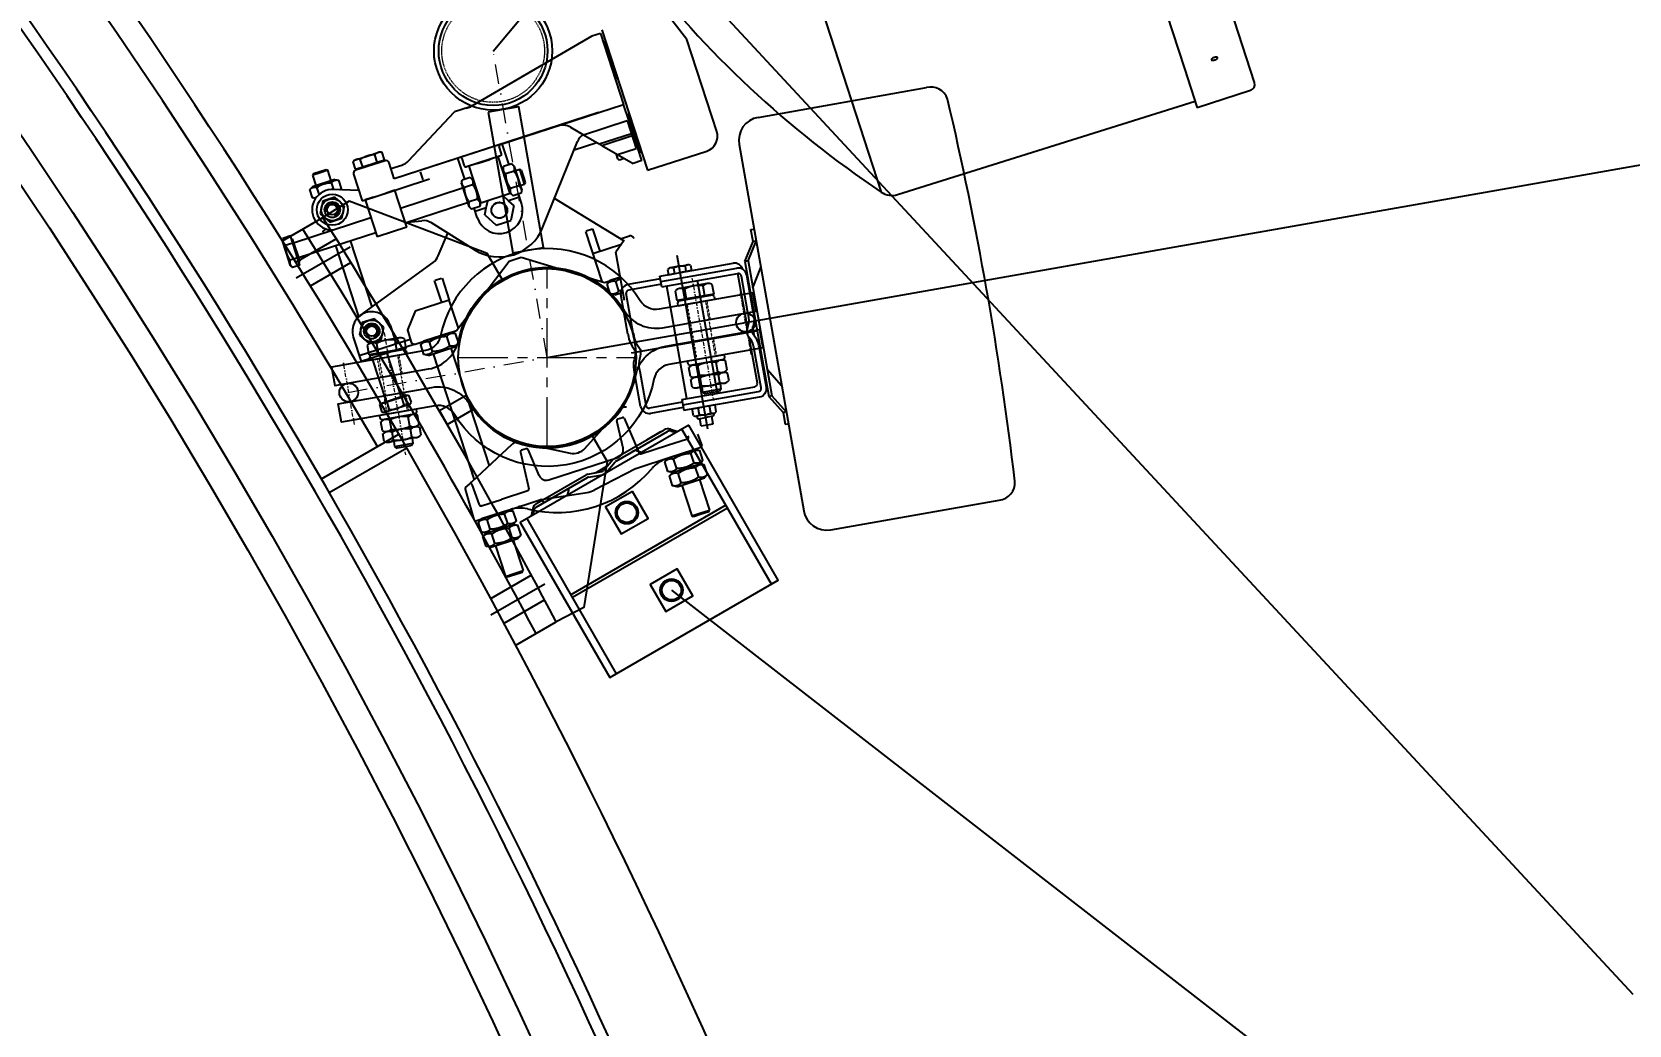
# Model space of a CAD drawing. Header units: millimetres. Extents: x -139278 to 641613, y -260926 to 217780.
# Drawn here: x 228105 to 229131, y 3445 to 4083 of the extents above; entities that cross this region are included whole.
import ezdxf

# ---------------------------------------------------------------- set-up
doc = ezdxf.new("R2010")
doc.units = ezdxf.units.MM
for name, pattern in [('MITTE', [50.8, 31.75, -6.35, 6.35, -6.35]), ('STRICHLINIE', [0.75, 0.5, -0.25]), ('STRICHPUNKT', [25.4, 12.7, -6.35, 0, -6.35])]:
    doc.linetypes.add(name, pattern=pattern)
for name, color, linetype, lineweight in [('10_30_AntennentraegerAchse', 61, 'MITTE', 18), ('10_30_Sektorantenne_MHA', 21, 'Continuous', 25), ('10_31_SystemGestell_Kabelbock', 6, 'Continuous', 25), ('10_yy_Stahl', 6, 'Continuous', 25), ('10_yy_Stahl_Achse', 8, 'STRICHPUNKT', 9), ('10_yy_Stahl_VDK', 8, 'STRICHLINIE', 9), ('20_30_Sektorantenne_MHA', 7, 'Continuous', 25), ('99_Gebaeude_VDK', 53, 'STRICHLINIE', 18)]:
    doc.layers.add(name, color=color, linetype=linetype, lineweight=lineweight)
doc.styles.add('ISOCP', font='ISOCP', dxfattribs={"width": 0.9})
doc.dimstyles.new('M_050', dxfattribs={"dimscale": 50, "dimtxt": 2.5, "dimasz": 2, "dimexe": 2, "dimexo": 2, "dimgap": 1, "dimtad": 1, "dimlfac": 0.001, "dimzin": 1, "dimdsep": 46, "dimtxsty": 'ISOCP', "dimblk": 'OBLIQUE', "dimcen": 2.5, "dimclrd": 256, "dimclre": 256, "dimclrt": 256, "dimadec": 0, "dimazin": 0, "dimtfac": 1, "dimtmove": 2, "dimatfit": 3, "dimfxl": 0, "dimtolj": 1, "dimtzin": 0, "dimarcsym": 0})

# ---------------------------------------------------------------- blocks, each defined once
blk = doc.blocks.new('_OBLIQUE')
at = {"color": 0, "linetype": 'ByBlock'}
blk.add_line((-0.5, -0.5), (0.5, 0.5), dxfattribs=at)
blk = doc.blocks.new('*D37')
at = {"lineweight": -2}
blk.add_arc((224746.8, 1744.4), 2209.6, 19.9996, 39.9996, dxfattribs=at)
at = {"layer": 'Defpoints', "color": 0}
for p in [(227915.6, 4403.3), (228599.6, 3146.7), (226721.4, 2736.1), (224746.8, 1744.4), (224746.8, 1744.4)]:
    blk.add_point(p, dxfattribs=at)
at = {"lineweight": -2, "xscale": 100, "yscale": 100, "zscale": 100}
for p, rotation in [((226439.5, 3164.7), 129.9996238734526), ((226823.2, 2500.1), 289.9996238734422)]:
    blk.add_blockref('_OBLIQUE', p, dxfattribs=dict(at, rotation=rotation))
at = {"insert": (226757.8, 2905.5), "char_height": 125, "attachment_point": 5, "rotation": 299.9996, "style": 'ISOCP'}
blk.add_mtext('\\A1;20°', dxfattribs=at)
blk = doc.blocks.new('M12 HV Seite Kopf')
at = {"color": 0, "linetype": 'ByBlock', "lineweight": -2}
for p, q in [((9, 11), (-9, 11)), ((-12, 10), (-12, 3.6)), ((12, 3.6), (-12, 3.6)), ((-11, 3), (-12, 2)), ((-12, 2), (-12, 0)), ((12, 0), (-12, 0)), ((11, 3), (-11, 3)), ((-10, 3.6), (-10, 3)), ((-6, 10), (-6, 3.6)), ((6, 10), (6, 3.6)), ((10, 3.6), (10, 3)), ((11, 3), (12, 2)), ((12, 10), (12, 3.6)), ((12, 2), (12, 0))]:
    blk.add_line(p, q, dxfattribs=at)
for centre, radius, start, end in [((-9, 6), 4.97, 53.0008, 126.9992), ((0, -7.4), 18.4, 71.0054, 108.9946), ((9, 6), 4.97, 53.0008, 126.9992)]:
    blk.add_arc(centre, radius, start, end, dxfattribs=at)
blk = doc.blocks.new('M 12 HV Seite Mutter gekontert')
at = {"color": 0, "linetype": 'ByBlock', "lineweight": -2}
for p, q in [((0, 12), (0, -12)), ((2, 12), (0, 12)), ((3, 11), (2, 12)), ((3, 11), (3, -11)), ((10, 12), (4, 12)), ((17, 12), (12, 12)), ((10, 6), (4, 6)), ((11, 9), (11, -9)), ((11, 9), (11, -9)), ((17, 6), (12, 6)), ((18, 9), (18, -9)), ((18, 6), (21.2, 6)), ((21.2, -6), (21.2, 6)), ((21.2, 6), (22.7, 4.5)), ((22.7, 4.5), (22.7, -4.5)), ((10, -6), (4, -6)), ((17, -6), (12, -6)), ((18, -6), (21.2, -6)), ((21.2, -6), (22.7, -4.5)), ((2, -12), (0, -12)), ((3, -11), (2, -12)), ((10, -12), (4, -12)), ((17, -12), (12, -12))]:
    blk.add_line(p, q, dxfattribs=at)
for centre, radius, start, end in [((8, 9), 4.97, 143.0008, 216.9992), ((6, 9), 4.97, 323.0008, 36.9992), ((16, 9), 4.97, 143.0008, 216.9992), ((13, 9), 4.97, 323.0008, 36.9992), ((21.4, 0), 18.4, 161.0054, 198.9946), ((-7.4, 0), 18.4, 341.0054, 18.9946), ((29.4, 0), 18.4, 161.0054, 198.9946), ((-0.4, 0), 18.4, 341.0054, 18.9946), ((8, -9), 4.97, 143.0008, 216.9992), ((6, -9), 4.97, 323.0008, 36.9992), ((16, -9), 4.97, 143.0008, 216.9992), ((13, -9), 4.97, 323.0008, 36.9992)]:
    blk.add_arc(centre, radius, start, end, dxfattribs=at)
blk = doc.blocks.new('M12 HV Schelle seite')
at = {"color": 8, "linetype": 'STRICHPUNKT', "lineweight": 5, "ltscale": 0.2}
blk.add_line((0, 16), (0, -63.7), dxfattribs=at)
at = {"layer": '10_yy_Stahl_VDK', "ltscale": 0.2}
for p, q in [((-7, -12), (-7, 0)), ((6, 0), (6, -36)), ((7, -12), (7, 0)), ((-6, 0), (-6, -36)), ((-7, -36), (-7, -24)), ((7, -36), (7, -24))]:
    blk.add_line(p, q, dxfattribs=at)
blk.add_blockref('M12 HV Seite Kopf', (0, 0))
at = {"rotation": 270}
blk.add_blockref('M 12 HV Seite Mutter gekontert', (0, -36), dxfattribs=at)
blk = doc.blocks.new('Sektor-AL 114.3 oben_08')
for points in [[(22163.3, 10928, -0.308308), (22155.7, 10916.9, 0.681385), (22155.7, 10786.6, -0.308308), (22163.3, 10775.4), (22163.3, 10714.2), (22175.3, 10714.2), (22175.3, 10775.4, 0.308308), (22160.1, 10797.7, -0.681385), (22160.1, 10905.7, 0.308308), (22175.3, 10928), (22175.3, 10989.2), (22163.3, 10989.2)], [(22199.3, 10928, 0.308308), (22206.9, 10916.9, -0.681385), (22206.9, 10786.6, 0.308308), (22199.3, 10775.4), (22199.3, 10714.2), (22187.3, 10714.2), (22187.3, 10775.4, -0.308308), (22202.6, 10797.7, 0.681385), (22202.6, 10905.7, -0.308308), (22187.3, 10928), (22187.3, 10989.2), (22199.3, 10989.2)]]:
    blk.add_lwpolyline(points, format="xyb", close=True)
blk.add_lwpolyline([(22019.4, 10841.7), (22111.3, 10841.7), (22111.3, 10861.7), (22019.4, 10861.7)], close=True)
for centre, radius in [((22181.3, 10981.2), 6), ((21981.3, 10851.7), 38), ((21981.3, 10851.7), 35), ((22181.3, 10722.2), 6)]:
    blk.add_circle(centre, radius)
at = {"layer": '10_yy_Stahl_Achse'}
for p, q in [((22181.3, 10989.2), (22181.3, 10714.2)), ((22181.3, 10851.7), (21981.3, 10851.7))]:
    blk.add_line(p, q, dxfattribs=at)
at = {"layer": '10_yy_Stahl_Achse', "ltscale": 0.2}
for p, q in [((22202.1, 10981.2), (22160.6, 10981.2)), ((22202.1, 10722.2), (22160.6, 10722.2))]:
    blk.add_line(p, q, dxfattribs=at)
at = {"layer": '10_yy_Stahl_VDK'}
blk.add_circle((21981.3, 10851.7), 33, dxfattribs=at)
at = {"layer": '99_Gebaeude_VDK'}
blk.add_circle((22181.3, 10851.7), 57.1, dxfattribs=at)
at = {"rotation": 90}
for p in [(22163.3, 10952.2), (22163.3, 10751.2)]:
    blk.add_blockref('M12 HV Schelle seite', p, dxfattribs=at)

msp = doc.modelspace()

# ---------------------------------------------------------------- linework, layer by layer
at = {"ltscale": 4}
for p, q in [((228890.348, 4050.928), (228677.16, 4707.053)), ((228637.867, 4698.55), (228845.352, 4059.978)), ((228845.352, 4059.978), (228853.561, 4034.712)), ((228887.745, 4045.819), (228853.561, 4034.712)), ((228660.945, 3978.961), (228852.144, 4039.072))]:
    msp.add_line(p, q, dxfattribs=at)
for p, q in [((228546.092, 4301.77), (228650.45, 3980.588)), ((228525.538, 4078.49), (228494.448, 4119.162)), ((228464.363, 4080.694), (228387.464, 4035.967)), ((228470.069, 4082.548), (228464.363, 4080.694)), ((228470.069, 4082.548), (228484.902, 4036.897)), ((228470.892, 4084.87), (228500.235, 3994.563)), ((228472.154, 4077.75), (228471.678, 4077.596)), ((228476.171, 4065.386), (228472.154, 4077.75)), ((228472.929, 4075.364), (228473.88, 4075.673)), ((228472.929, 4075.364), (228473.297, 4074.233)), ((228544.697, 4019.525), (228525.538, 4078.49)), ((228473.297, 4074.233), (228474.248, 4074.542)), ((228473.297, 4074.233), (228473.662, 4073.108)), ((228473.662, 4073.108), (228474.613, 4073.417)), ((228473.821, 4072.621), (228474.772, 4072.93)), ((228473.821, 4072.621), (228474.36, 4070.962)), ((228474.36, 4070.962), (228475.311, 4071.271)), ((228474.36, 4070.962), (228474.831, 4069.511)), ((228474.831, 4069.511), (228475.782, 4069.82)), ((228474.97, 4069.085), (228475.921, 4069.394)), ((228474.97, 4069.085), (228475.564, 4067.256)), ((228475.564, 4067.256), (228476.515, 4067.565)), ((228480.188, 4053.023), (228476.171, 4065.386)), ((228476.871, 4063.232), (228477.822, 4063.541)), ((228476.871, 4063.232), (228477.239, 4062.101)), ((228477.239, 4062.101), (228478.19, 4062.41)), ((228477.239, 4062.101), (228477.604, 4060.976)), ((228477.604, 4060.976), (228478.555, 4061.285)), ((228477.763, 4060.489), (228478.714, 4060.798)), ((228477.763, 4060.489), (228478.301, 4058.83)), ((228478.301, 4058.83), (228479.253, 4059.139)), ((228478.301, 4058.83), (228478.773, 4057.379)), ((228478.773, 4057.379), (228479.724, 4057.688)), ((228478.971, 4056.77), (228479.922, 4057.079)), ((228478.971, 4056.77), (228479.427, 4055.367)), ((228479.427, 4055.367), (228480.378, 4055.676)), ((228479.427, 4055.367), (228479.565, 4054.941)), ((228479.565, 4054.941), (228480.516, 4055.25)), ((228479.565, 4054.941), (228480.021, 4053.538)), ((228435.767, 3874.223), (229430.809, 4049.676)), ((228480.188, 4053.023), (228479.713, 4052.868)), ((228480.021, 4053.538), (228480.972, 4053.847)), ((228385.526, 4035.1), (228376.08, 4032.031)), ((228383.688, 4034.503), (228386.541, 4035.43)), ((228405.489, 4011.094), (228484.902, 4036.897)), ((228488.16, 4026.872), (228484.902, 4036.897)), ((228468.734, 4031.644), (228337.488, 3989)), ((228346.594, 4000.62), (228376.08, 4032.031)), ((228459.087, 4017.426), (228487.209, 4026.563)), ((228487.541, 4030.394), (228487.065, 4030.24)), ((228487.209, 4026.563), (228493.054, 4008.571)), ((228491.558, 4018.031), (228487.541, 4030.394)), ((228487.554, 4030.354), (228488.505, 4030.663)), ((228487.554, 4030.354), (228488.01, 4028.951)), ((228488.01, 4028.951), (228488.961, 4029.26)), ((228488.01, 4028.951), (228488.148, 4028.525)), ((228488.148, 4028.525), (228489.099, 4028.834)), ((228488.148, 4028.525), (228488.604, 4027.122)), ((228490.868, 4018.535), (228488.16, 4026.872)), ((228488.604, 4027.122), (228489.555, 4027.431)), ((228488.822, 4026.452), (228489.773, 4026.761)), ((228488.822, 4026.452), (228488.96, 4026.025)), ((228488.96, 4026.025), (228489.912, 4026.334)), ((228488.96, 4026.025), (228488.98, 4025.964)), ((228488.98, 4025.964), (228489.931, 4026.273)), ((228488.98, 4025.964), (228489.139, 4025.476)), ((228489.139, 4025.476), (228490.09, 4025.785)), ((228489.139, 4025.476), (228489.773, 4023.525)), ((228450.725, 4022.289), (228459.087, 4017.426)), ((228459.087, 4017.426), (228469.256, 4011.512)), ((228469.256, 4011.512), (228489.917, 4018.226)), ((228470.863, 4010.578), (228490.346, 4016.908)), ((228489.773, 4023.525), (228490.724, 4023.834)), ((228489.773, 4023.525), (228489.832, 4023.343)), ((228489.832, 4023.343), (228490.783, 4023.652)), ((228489.991, 4022.855), (228490.942, 4023.164)), ((228489.991, 4022.855), (228490.359, 4021.72)), ((228490.359, 4021.72), (228491.31, 4022.029)), ((228490.359, 4021.72), (228490.723, 4020.599)), ((228490.723, 4020.599), (228491.675, 4020.908)), ((228490.868, 4018.535), (228491.029, 4018.041)), ((228491.136, 4017.711), (228491.029, 4018.041)), ((228491.136, 4017.711), (228491.297, 4017.217)), ((228494.005, 4008.88), (228491.297, 4017.217)), ((228495.575, 4005.667), (228491.558, 4018.031)), ((228492.625, 4014.746), (228493.576, 4015.056)), ((228492.625, 4014.746), (228493.219, 4012.918)), ((228311.997, 4001.115), (228320.081, 4003.742)), ((228320.081, 4003.742), (228328.165, 4006.368)), ((228326.545, 3999.744), (228324.988, 4004.536)), ((228328.165, 4006.368), (228329.653, 4006.052)), ((228331.21, 4001.259), (228329.653, 4006.052)), ((228405.489, 4011.094), (228337.488, 3989)), ((228405.75, 4003.819), (228383.876, 3996.711)), ((228406.392, 4005.079), (228404.847, 4009.834)), ((228411.298, 3998.069), (228406.916, 4011.558)), ((228432.826, 3957.642), (228455.179, 4012.969)), ((228453.014, 4007.61), (228467.739, 4012.394)), ((228469.256, 4011.512), (228469.858, 4011.162)), ((228469.858, 4011.162), (228470.26, 4010.928)), ((228470.26, 4010.928), (228470.863, 4010.578)), ((228470.863, 4010.578), (228481.031, 4004.665)), ((228479.919, 4005.311), (228481, 4001.983)), ((228481.031, 4004.665), (228493.054, 4008.571)), ((228481.031, 4004.665), (228490.938, 3998.903)), ((228493.219, 4012.918), (228494.17, 4013.227)), ((228493.358, 4012.491), (228494.309, 4012.8)), ((228493.358, 4012.491), (228493.497, 4012.064)), ((228493.497, 4012.064), (228494.448, 4012.373)), ((228493.517, 4012.003), (228494.468, 4012.312)), ((228493.517, 4012.003), (228493.675, 4011.515)), ((228493.675, 4011.515), (228494.626, 4011.824)), ((228493.675, 4011.515), (228494.309, 4009.564)), ((228496.645, 4000.757), (228494.005, 4008.88)), ((228494.309, 4009.564), (228495.26, 4009.873)), ((228494.309, 4009.564), (228494.368, 4009.382)), ((228494.368, 4009.382), (228495.319, 4009.691)), ((228494.527, 4008.894), (228495.478, 4009.203)), ((228494.527, 4008.894), (228494.895, 4007.759)), ((228494.895, 4007.759), (228495.846, 4008.068)), ((228494.895, 4007.759), (228495.26, 4006.638)), ((228495.575, 4005.667), (228495.1, 4005.512)), ((228495.26, 4006.638), (228496.211, 4006.947)), ((228500.235, 3994.563), (228538.277, 4006.924)), ((228285.651, 3992.397), (228289.693, 3993.711)), ((228289.693, 3993.711), (228293.735, 3995.024)), ((228294.68, 3994.542), (228289.925, 3992.997)), ((228293.735, 3995.024), (228294.68, 3994.542)), ((228296.844, 3987.885), (228294.68, 3994.542)), ((228311.997, 4001.115), (228310.979, 3999.985)), ((228312.536, 3995.192), (228310.979, 3999.985)), ((228312.536, 3995.192), (228317.201, 3996.708)), ((228331.569, 4000.745), (228312.548, 3994.565)), ((228314.55, 3995.846), (228314.735, 3995.276)), ((228329.382, 4000.034), (228314.735, 3995.276)), ((228317.201, 3996.708), (228315.644, 4001.5)), ((228317.201, 3996.708), (228326.545, 3999.744)), ((228326.545, 3999.744), (228331.21, 4001.259)), ((228329.196, 4000.605), (228329.382, 4000.034)), ((228337.488, 3989), (228334.089, 3999.461)), ((228335.325, 3995.657), (228342.393, 3997.953)), ((228354.124, 3993.504), (228355.786, 3988.389)), ((228382.766, 3988.799), (228378.384, 4002.287)), ((228382.616, 3997.353), (228381.071, 4002.109)), ((228390.771, 3998.952), (228385.302, 3997.175)), ((228385.302, 3997.175), (228393.028, 3973.399)), ((228390.771, 3998.952), (228398.855, 4001.578)), ((228404.323, 4003.355), (228398.855, 4001.578)), ((228412.049, 3979.579), (228404.323, 4003.355)), ((228407.213, 3994.463), (228407.733, 3996.911)), ((228407.213, 3994.463), (228411.941, 3979.912)), ((228412.961, 3998.61), (228407.733, 3996.911)), ((228414.478, 3993.941), (228409.25, 3992.243)), ((228414.821, 3996.935), (228412.961, 3998.61)), ((228419.549, 3982.384), (228414.821, 3996.935)), ((228419.549, 3982.384), (228414.821, 3996.935)), ((228415.64, 3994.415), (228418.137, 3995.226)), ((228419.682, 3990.471), (228418.137, 3995.226)), ((228419.082, 3994.744), (228418.137, 3995.226)), ((228419.082, 3994.744), (228420.395, 3990.702)), ((228482.26, 4001.341), (228485.139, 4002.276)), ((228496.645, 4000.757), (228490.938, 3998.903)), ((228284.813, 3983.976), (228283.138, 3982.116)), ((228299.364, 3988.704), (228284.813, 3983.976)), ((228289.925, 3992.997), (228285.17, 3991.452)), ((228285.651, 3992.397), (228285.17, 3991.452)), ((228287.333, 3984.795), (228285.17, 3991.452)), ((228289.262, 3979.152), (228287.806, 3983.633)), ((228298.599, 3982.186), (228297.143, 3986.667)), ((228299.364, 3988.704), (228301.812, 3988.184)), ((228303.511, 3982.955), (228301.812, 3988.184)), ((228302.685, 3982.039), (228303.511, 3982.955)), ((228311.264, 3992.045), (228316.826, 3974.926)), ((228324.435, 3977.398), (228360.086, 3988.982)), ((228341.458, 3970.311), (228381.402, 3983.29)), ((228380.583, 3985.81), (228381.103, 3988.259)), ((228380.583, 3985.81), (228385.311, 3971.259)), ((228386.332, 3989.957), (228381.103, 3988.259)), ((228387.849, 3985.289), (228382.62, 3983.59)), ((228388.192, 3988.283), (228386.332, 3989.957)), ((228392.92, 3973.731), (228388.192, 3988.283)), ((228392.92, 3973.731), (228388.192, 3988.283)), ((228417.512, 3984.604), (228412.284, 3982.906)), ((228418.73, 3984.904), (228421.227, 3985.715)), ((228421.227, 3985.715), (228419.682, 3990.471)), ((228420.395, 3990.702), (228421.708, 3986.66)), ((228421.708, 3986.66), (228421.227, 3985.715)), ((228284.837, 3976.888), (228283.138, 3982.116)), ((228286.852, 3976.459), (228284.837, 3976.888)), ((228291.573, 3974.694), (228289.872, 3966.694)), ((228299.351, 3977.221), (228291.573, 3974.694)), ((228314.663, 3981.583), (228298.145, 3982.212)), ((228305.429, 3971.748), (228299.351, 3977.221)), ((228316.826, 3974.926), (228324.435, 3977.398)), ((228324.197, 3977.321), (228318.728, 3975.544)), ((228318.728, 3975.544), (228326.454, 3951.767)), ((228324.197, 3977.321), (228332.281, 3979.947)), ((228337.749, 3981.724), (228332.281, 3979.947)), ((228345.475, 3957.948), (228337.749, 3981.724)), ((228344.548, 3960.801), (228384.492, 3973.78)), ((228390.882, 3975.952), (228385.654, 3974.253)), ((228392.92, 3973.731), (228392.399, 3971.283)), ((228412.049, 3979.579), (228393.028, 3973.399)), ((228396.636, 3970.365), (228397.596, 3974.883)), ((228410.913, 3975.004), (228407.48, 3978.094)), ((228418.04, 3977.32), (228410.913, 3975.004)), ((228414.345, 3971.913), (228410.913, 3975.004)), ((228411.941, 3979.912), (228413.801, 3978.237)), ((228419.029, 3979.936), (228413.801, 3978.237)), ((228419.276, 3973.516), (228417.366, 3979.395)), ((228419.549, 3982.384), (228419.029, 3979.936)), ((228485.001, 3949.293), (228440.453, 3976.519)), ((228265.625, 3949.196), (228291.622, 3964.206)), ((228272.768, 3947.993), (228322.437, 3964.131)), ((228289.872, 3966.694), (228295.95, 3961.221)), ((228295.95, 3961.221), (228303.729, 3963.748)), ((228303.729, 3963.748), (228305.429, 3971.748)), ((228385.311, 3971.259), (228387.171, 3969.585)), ((228392.399, 3971.283), (228387.171, 3969.585)), ((228390.745, 3964.245), (228388.834, 3970.125)), ((228396.636, 3970.365), (228389.508, 3968.049)), ((228395.676, 3965.847), (228396.636, 3970.365)), ((228395.676, 3965.847), (228402.97, 3959.28)), ((228414.345, 3971.913), (228412.304, 3962.313)), ((228270.708, 3952.389), (228265.916, 3950.832)), ((228272.224, 3947.724), (228270.708, 3952.389)), ((228275.858, 3938.482), (228325.527, 3954.621)), ((228293.169, 3957.018), (228291.79, 3955.486)), ((228292.176, 3954.299), (228291.79, 3955.486)), ((228296.845, 3955.816), (228296.702, 3956.256)), ((228345.475, 3957.948), (228326.454, 3951.767)), ((228345.81, 3961.211), (228355.107, 3962.188)), ((228389.113, 3943.439), (228361.452, 3960.723)), ((228365.755, 3939.569), (228371.847, 3954.228)), ((228402.97, 3959.28), (228412.304, 3962.313)), ((228460.407, 3955.336), (228470.9, 3923.041)), ((228464.899, 3956.795), (228460.706, 3955.433)), ((228469.798, 3942.615), (228465.162, 3956.881)), ((228482.927, 3950.561), (228488.688, 3952.433)), ((228265.599, 3949.344), (228265.916, 3950.832)), ((228268.226, 3941.26), (228265.599, 3949.344)), ((228272.224, 3947.724), (228267.431, 3946.167)), ((228271.363, 3950.375), (228271.933, 3950.561)), ((228271.933, 3950.561), (228276.692, 3935.914)), ((228275.26, 3938.38), (228272.224, 3947.724)), ((228274.099, 3935.614), (228300.093, 3950.621)), ((228274.51, 3925.459), (228309.167, 3945.468)), ((228314.694, 3900.585), (228299.848, 3946.277)), ((228323.182, 3906.824), (228309.359, 3949.367)), ((228465.042, 3941.07), (228483.44, 3947.048)), ((228485.223, 3949.611), (228479.931, 3942.004)), ((228485.503, 3910.964), (228479.931, 3942.004)), ((228491.208, 3951.149), (228491.351, 3950.711)), ((228270.853, 3933.176), (228268.226, 3941.26)), ((228275.26, 3938.38), (228270.467, 3936.823)), ((228270.853, 3933.176), (228271.983, 3932.158)), ((228276.776, 3933.715), (228271.983, 3932.158)), ((228276.776, 3933.715), (228275.26, 3938.38)), ((228276.121, 3935.729), (228276.692, 3935.914)), ((228283.568, 3920.296), (228309.559, 3935.302)), ((228315.643, 3901.347), (228362.398, 3935.317)), ((228377.544, 3891.611), (228411.404, 3936.259)), ((228411.404, 3936.259), (228419.012, 3938.731)), ((228419.012, 3938.731), (228472.649, 3922.512)), ((228368.035, 3909.55), (228363.399, 3923.816)), ((228363.662, 3923.902), (228367.856, 3925.264)), ((228368.155, 3925.361), (228372.79, 3911.095)), ((228472.649, 3922.512), (228482.836, 3925.822)), ((228476.282, 3923.693), (228474.273, 3921.461)), ((228476.311, 3915.187), (228474.273, 3921.461)), ((228482.836, 3925.822), (228476.282, 3923.693)), ((228481.913, 3917.007), (228479.875, 3923.281)), ((228372.79, 3911.095), (228350.916, 3903.988)), ((228378.648, 3893.067), (228372.79, 3911.095)), ((228479.249, 3914.563), (228476.311, 3915.187)), ((228479.249, 3914.563), (228484.548, 3916.285)), ((228479.249, 3914.563), (228484.548, 3916.285)), ((228350.916, 3903.988), (228346.206, 3892.533)), ((228316.912, 3896.707), (228315.211, 3888.707)), ((228324.69, 3899.234), (228316.912, 3896.707)), ((228330.768, 3893.762), (228324.69, 3899.234)), ((228329.068, 3885.762), (228330.768, 3893.762)), ((228334.878, 3895.097), (228338.123, 3885.111)), ((228346.15, 3891.148), (228348.394, 3884.242)), ((228350.914, 3882.958), (228377.544, 3891.611)), ((228311.102, 3887.372), (228316.201, 3871.679)), ((228314.964, 3875.483), (228347.776, 3886.144)), ((228315.211, 3888.707), (228321.289, 3883.234)), ((228350.914, 3882.958), (228316.201, 3871.679)), ((228321.289, 3883.234), (228329.068, 3885.762)), ((228356.449, 3884.757), (228354.44, 3882.525)), ((228356.478, 3876.251), (228354.44, 3882.525)), ((228373.911, 3890.43), (228356.449, 3884.757)), ((228359.416, 3875.627), (228376.877, 3881.3)), ((228359.416, 3875.627), (228376.877, 3881.3)), ((228362.08, 3878.071), (228360.042, 3884.345)), ((228373.285, 3881.712), (228371.246, 3887.986)), ((228373.853, 3880.317), (228398.409, 3804.74)), ((228373.911, 3890.43), (228376.848, 3889.806)), ((228378.887, 3883.532), (228376.848, 3889.806)), ((228376.877, 3881.3), (228378.887, 3883.532)), ((228332.403, 3846.083), (228323.333, 3873.997)), ((228341.914, 3849.173), (228332.844, 3877.087)), ((228359.416, 3875.627), (228356.478, 3876.251)), ((228362.44, 3876.609), (228388.726, 3795.71)), ((228329.835, 3845.249), (228344.482, 3850.008)), ((228346.681, 3850.091), (228342.016, 3848.576)), ((228344.667, 3849.437), (228344.482, 3850.008)), ((228346.681, 3850.091), (228348.238, 3845.299)), ((228332.672, 3845.54), (228328.007, 3844.024)), ((228328.007, 3844.024), (228329.564, 3839.231)), ((228331.052, 3838.915), (228329.564, 3839.231)), ((228330.021, 3844.678), (228329.835, 3845.249)), ((228339.136, 3841.542), (228331.052, 3838.915)), ((228342.016, 3848.576), (228332.672, 3845.54)), ((228332.672, 3845.54), (228334.229, 3840.747)), ((228347.22, 3844.168), (228339.136, 3841.542)), ((228342.016, 3848.576), (228343.573, 3843.783)), ((228347.22, 3844.168), (228348.238, 3845.299)), ((228459.969, 3815.917), (228482.392, 3840.821)), ((228484.49, 3815.988), (228480.42, 3833.616)), ((228481.086, 3834.792), (228484.098, 3835.771)), ((228485.328, 3835.21), (228494.809, 3812.873)), ((228290.675, 3796.228), (228340.469, 3824.976)), ((228417.678, 3819.794), (228450.458, 3812.826)), ((228513.109, 3817.859), (228526.002, 3822.048)), ((228526.002, 3822.048), (228526.158, 3822.099)), ((228526.654, 3823.275), (228526.448, 3823.992)), ((228532.378, 3825.056), (228535.066, 3817.67)), ((228295.673, 3787.566), (228345.469, 3816.316)), ((228387.407, 3794.481), (228413.229, 3818.56)), ((228418.602, 3813.53), (228424.061, 3789.885)), ((228422.279, 3815.684), (228419.267, 3814.706)), ((228430.578, 3798.471), (228423.509, 3815.124)), ((228436.726, 3795.669), (228481.163, 3810.108)), ((228515.448, 3810.207), (228492.7, 3802.816)), ((228496.039, 3812.312), (228513.109, 3817.859)), ((228513.375, 3809.534), (228511.365, 3807.302)), ((228529.381, 3814.734), (228514.83, 3810.006)), ((228515.448, 3810.207), (228528.763, 3814.533)), ((228519.006, 3802.848), (228516.968, 3809.122)), ((228530.21, 3806.489), (228528.172, 3812.762)), ((228534.436, 3816.377), (228528.763, 3814.533)), ((228530.836, 3815.207), (228533.774, 3814.583)), ((228535.813, 3808.309), (228533.774, 3814.583)), ((228492.551, 3802.754), (228465.961, 3789.074)), ((228513.404, 3801.028), (228511.365, 3807.302)), ((228516.342, 3800.403), (228513.404, 3801.028)), ((228516.342, 3800.403), (228514.332, 3798.171)), ((228516.37, 3791.898), (228514.332, 3798.171)), ((228516.342, 3800.403), (228533.803, 3806.077)), ((228516.342, 3800.403), (228533.803, 3806.077)), ((228521.973, 3793.718), (228519.934, 3799.992)), ((228533.177, 3797.358), (228531.138, 3803.632)), ((228533.803, 3806.077), (228535.813, 3808.309)), ((228533.803, 3806.077), (228536.741, 3805.452)), ((228538.779, 3799.179), (228536.741, 3805.452)), ((228536.77, 3796.947), (228538.779, 3799.179)), ((228383.059, 3789.679), (228388.672, 3770.103)), ((228383.338, 3790.686), (228385.82, 3793.001)), ((228392.184, 3779.583), (228387.442, 3792.611)), ((228423.395, 3788.709), (228406.325, 3783.162)), ((228519.308, 3791.273), (228516.37, 3791.898)), ((228519.308, 3791.273), (228536.77, 3796.947)), ((228522.332, 3792.256), (228528.729, 3772.569)), ((228533.745, 3795.964), (228540.142, 3776.277)), ((228393.432, 3778.973), (228393.276, 3778.923)), ((228393.284, 3778.925), (228393.291, 3778.939)), ((228393.432, 3778.973), (228406.325, 3783.162)), ((228408.93, 3775.597), (228431.679, 3782.989)), ((228431.835, 3783.026), (228461.388, 3787.588)), ((228389.943, 3769.428), (228395.615, 3771.271)), ((228393.542, 3770.597), (228391.532, 3768.365)), ((228393.571, 3762.092), (228391.532, 3768.365)), ((228411.003, 3776.271), (228393.542, 3770.597)), ((228395.615, 3771.271), (228408.93, 3775.597)), ((228399.173, 3763.912), (228397.134, 3770.186)), ((228410.377, 3767.552), (228408.339, 3773.826)), ((228411.003, 3776.271), (228413.941, 3775.646)), ((228415.979, 3769.373), (228413.941, 3775.646)), ((228413.97, 3767.141), (228415.979, 3769.373)), ((228528.729, 3772.569), (228534.435, 3774.423)), ((228529.863, 3771.991), (228528.729, 3772.569)), ((228534.714, 3773.567), (228529.863, 3771.991)), ((228534.435, 3774.423), (228540.142, 3776.277)), ((228539.564, 3775.143), (228534.714, 3773.567)), ((228539.564, 3775.143), (228540.142, 3776.277)), ((228396.508, 3761.467), (228393.571, 3762.092)), ((228396.508, 3761.467), (228394.499, 3759.235)), ((228396.537, 3752.962), (228394.499, 3759.235)), ((228396.508, 3761.467), (228413.97, 3767.141)), ((228396.508, 3761.467), (228413.97, 3767.141)), ((228399.475, 3752.337), (228416.936, 3758.011)), ((228402.139, 3754.782), (228400.101, 3761.056)), ((228413.344, 3758.422), (228411.305, 3764.696)), ((228413.97, 3767.141), (228416.908, 3766.516)), ((228418.946, 3760.243), (228416.908, 3766.516)), ((228416.936, 3758.011), (228418.946, 3760.243)), ((228399.475, 3752.337), (228396.537, 3752.962)), ((228402.499, 3753.32), (228408.896, 3733.633)), ((228413.912, 3757.028), (228420.309, 3737.341)), ((228414.602, 3735.487), (228420.309, 3737.341)), ((228419.731, 3736.207), (228420.309, 3737.341)), ((228399.51, 3708.952), (228434.167, 3728.961)), ((228399.568, 3719.378), (228425.559, 3734.384)), ((228408.896, 3733.633), (228414.602, 3735.487)), ((228410.03, 3733.055), (228408.896, 3733.633)), ((228414.88, 3734.631), (228410.03, 3733.055)), ((228419.731, 3736.207), (228414.88, 3734.631)), ((228408.099, 3703.519), (228434.093, 3718.527)), ((228415.625, 3689.389), (228441.622, 3704.399))]:
    msp.add_line(p, q)
for points in [[(228407.192, 3923.716), (228397.192, 3941.035), (228308.573, 3974.821), (228291.622, 3964.206)], [(228388.75, 3841.304), (228383.75, 3849.964), (228366.458, 3839.939), (228371.45, 3831.316), (228388.75, 3841.304)], [(228464.342, 3824.729), (228474.341, 3807.41), (228459.29, 3713.771), (228441.622, 3704.399)]]:
    msp.add_lwpolyline(points)
at = {"flags": 128}
msp.add_lwpolyline([(228387.407, 3794.481), (228387.097, 3794.192), (228386.799, 3793.914), (228386.525, 3793.658), (228386.285, 3793.434), (228386.087, 3793.25), (228385.941, 3793.113), (228385.85, 3793.029), (228385.82, 3793.001)], dxfattribs=at)
for centre, radius in [((224746.801, 1744.398), 4048.5), ((224746.801, 1744.398), 4030.5), ((228297.651, 3969.221), 10), ((228297.651, 3969.221), 7.083), ((228297.651, 3969.221), 5), ((228405.01, 3968.88), 5.1), ((228405.01, 3968.88), 5.05), ((228297.651, 3969.221), 3.333), ((228435.767, 3874.223), 57.15), ((228322.99, 3891.234), 7.083), ((228322.99, 3891.234), 5), ((228322.99, 3891.234), 3.333)]:
    msp.add_circle(centre, radius)
at = {"ltscale": 4}
for centre, radius, start, end in [((224746.801, 1744.398), 4136.576, 30.069255, 118.839619), ((228886.492, 4049.675), 4.055, 288, 18)]:
    msp.add_arc(centre, radius, start, end, dxfattribs=at)
for centre, radius, start, end in [((224746.801, 1744.398), 4152.5, 15, 45), ((224746.801, 1744.398), 4095, 15, 45), ((224746.801, 1744.398), 4087.5, 15, 45), ((229020.719, 4534.258), 666.07, 217.648916, 236.227246), ((228382.436, 4044.611), 10, 288, 300.183657), ((228386.131, 4036.348), 1, 288, 300.183657), ((228445.698, 4013.644), 10, 59.82017, 108), ((228464.451, 4009.223), 10, 123.752778, 158), ((228535.187, 4016.434), 10, 288, 18), ((228405.798, 4010.143), 1, 108, 198), ((228405.441, 4004.77), 1, 288, 18), ((228313.166, 3992.663), 2, 108, 198), ((228332.187, 3998.843), 2, 18, 108), ((228339.303, 4007.464), 10, 288, 316.810794), ((228380.119, 4001.8), 1, 18, 108), ((228383.567, 3997.662), 1, 198, 288), ((228481.951, 4002.292), 1, 198, 288), ((228297.651, 3969.221), 13, 85.815138, 272.057637), ((228297.651, 3969.221), 4.208, 18, 198), ((228405.01, 3968.88), 15, 198, 18), ((228657.346, 3990.409), 12, 234.927008, 287.452472), ((224746.801, 1744.398), 4182.5, 27.94472, 32.05528), ((228297.651, 3969.221), 4.208, 288, 18), ((224746.801, 1744.398), 4167.5, 27.937319, 32.062681), ((228356.152, 3952.243), 10, 58, 96), ((228405.01, 3968.88), 30, 238, 338), ((228489.306, 3950.531), 2, 18, 108), ((228356.521, 3943.407), 10, 306, 337.431072), ((228322.99, 3891.234), 12.5, 18, 198), ((228322.99, 3891.234), 4.208, 18, 198), ((228322.99, 3891.234), 4.208, 288, 18), ((228348.052, 3891.766), 2, 157.431072, 198), ((228340.025, 3885.729), 2, 198, 288), ((228350.296, 3884.86), 2, 198, 288), ((228486.108, 3837.475), 5, 83.000021, 137.99997), ((228481.395, 3833.841), 1, 108, 193), ((228484.407, 3834.82), 1, 23, 108), ((228416.639, 3814.903), 5, 78.000035, 132.999973), ((228525.693, 3822.999), 1, 288, 16), ((228419.576, 3813.755), 1, 108, 193), ((228422.588, 3814.733), 1, 23, 108), ((228452.537, 3822.608), 10, 258.000005, 317.999995), ((228479.618, 3814.863), 5, 288, 13), ((228495.73, 3813.263), 1, 203, 288), ((228518.469, 3790.16), 20, 108.000007, 139.788329), ((228534.127, 3817.328), 1, 288, 20), ((228442.103, 3854.721), 80, 256.211671, 319.788329), ((228435.18, 3800.424), 5, 203, 288), ((228493.009, 3801.865), 1, 108, 117.223768), ((228384.02, 3789.955), 1, 133, 196), ((228386.502, 3792.269), 1, 20, 133), ((228423.086, 3789.66), 1, 288, 13), ((228459.099, 3802.413), 15, 278.776232, 297.223768), ((228393.123, 3779.925), 1, 200, 288), ((228431.988, 3782.038), 1, 98.776232, 108), ((228389.634, 3770.379), 1, 196, 288), ((228418.269, 3757.603), 20, 76.211671, 107.999993)]:
    msp.add_arc(centre, radius, start, end)
msp.add_open_spline([(228864.408, 4067.021), (228864.533, 4067.062), (228864.665, 4067.099), (228864.929, 4067.163), (228865.062, 4067.19), (228865.321, 4067.23), (228865.447, 4067.244), (228865.684, 4067.258), (228865.794, 4067.259), (228865.994, 4067.248), (228866.09, 4067.236), (228866.264, 4067.199), (228866.342, 4067.175), (228866.474, 4067.113), (228866.529, 4067.076), (228866.612, 4066.994), (228866.64, 4066.948), (228866.671, 4066.852), (228866.675, 4066.798), (228866.657, 4066.684), (228866.634, 4066.622), (228866.562, 4066.495), (228866.514, 4066.43), (228866.394, 4066.3), (228866.323, 4066.235), (228866.167, 4066.11), (228866.077, 4066.046), (228865.877, 4065.919), (228865.767, 4065.857), (228865.534, 4065.739), (228865.41, 4065.682), (228865.158, 4065.58), (228865.03, 4065.533), (228864.779, 4065.451), (228864.648, 4065.414), (228864.384, 4065.349), (228864.251, 4065.322), (228863.993, 4065.281), (228863.867, 4065.266), (228863.631, 4065.251), (228863.52, 4065.25), (228863.321, 4065.259), (228863.226, 4065.27), (228863.052, 4065.305), (228862.974, 4065.329), (228862.842, 4065.39), (228862.787, 4065.426), (228862.705, 4065.508), (228862.677, 4065.554), (228862.645, 4065.65), (228862.641, 4065.704), (228862.66, 4065.819), (228862.682, 4065.881), (228862.753, 4066.009), (228862.802, 4066.075), (228862.921, 4066.206), (228862.992, 4066.272), (228863.147, 4066.398), (228863.237, 4066.463), (228863.436, 4066.591), (228863.546, 4066.654), (228863.78, 4066.773), (228863.903, 4066.83), (228864.155, 4066.933), (228864.283, 4066.98), (228864.408, 4067.021)], degree=3, knots=[0, 0, 0, 0, 0.39552206, 0.39552206, 0.79104411, 0.79104411, 1.18656617, 1.18656617, 1.58208822, 1.58208822, 1.97761028, 1.97761028, 2.37313233, 2.37313233, 2.76865439, 2.76865439, 3.16417645, 3.16417645, 3.5596985, 3.5596985, 3.95522056, 3.95522056, 4.35074261, 4.35074261, 4.74626467, 4.74626467, 5.14178673, 5.14178673, 5.53730878, 5.53730878, 5.93283084, 5.93283084, 6.32835289, 6.32835289, 6.72387495, 6.72387495, 7.119397, 7.119397, 7.51491906, 7.51491906, 7.91044112, 7.91044112, 8.30596317, 8.30596317, 8.70148523, 8.70148523, 9.09700728, 9.09700728, 9.49252934, 9.49252934, 9.88805139, 9.88805139, 10.28357345, 10.28357345, 10.67909551, 10.67909551, 11.07461756, 11.07461756, 11.47013962, 11.47013962, 11.86566167, 11.86566167, 12.26118373, 12.26118373, 12.65670578, 12.65670578, 12.65670578, 12.65670578], dxfattribs=at)
for points, weights in [([(228320.081, 4003.742), (228317.913, 4003.037), (228315.644, 4001.5)], [1, 1.0380269746, 1]), ([(228324.988, 4004.536), (228322.249, 4004.446), (228320.081, 4003.742)], [1, 1.0380269746, 1]), ([(228329.653, 4006.052), (228326.883, 4006.641), (228324.988, 4004.536)], [1, 1.15455095302, 1]), ([(228315.644, 4001.5), (228312.874, 4002.089), (228310.979, 3999.985)], [1, 1.15455095302, 1]), ([(228409.25, 3992.243), (228407.144, 3994.139), (228407.733, 3996.911)], [1, 1.15470053838, 1]), ([(228412.961, 3998.61), (228415.067, 3996.713), (228414.478, 3993.941)], [1, 1.15470053838, 1]), ([(228414.478, 3993.941), (228417.343, 3989.711), (228417.512, 3984.604)], [1, 1.15470053838, 1]), ([(228283.138, 3982.116), (228285.034, 3984.222), (228287.806, 3983.633)], [1, 1.15470053838, 1]), ([(228287.806, 3983.633), (228292.037, 3986.497), (228297.143, 3986.667)], [1, 1.15470053838, 1]), ([(228297.143, 3986.667), (228299.04, 3988.773), (228301.812, 3988.184)], [1, 1.15470053838, 1]), ([(228303.511, 3982.955), (228303.012, 3982.402), (228302.517, 3982.045)], [1, 1.03648687739, 1.05576253838]), ([(228382.62, 3983.59), (228380.514, 3985.486), (228381.103, 3988.259)], [1, 1.15470053838, 1]), ([(228385.654, 3974.253), (228382.79, 3978.484), (228382.62, 3983.59)], [1, 1.15470053838, 1]), ([(228386.332, 3989.957), (228388.438, 3988.061), (228387.849, 3985.289)], [1, 1.15470053838, 1]), ([(228387.849, 3985.289), (228390.713, 3981.058), (228390.882, 3975.952)], [1, 1.15470053838, 1]), ([(228412.284, 3982.906), (228409.419, 3987.136), (228409.25, 3992.243)], [1, 1.15470053838, 1]), ([(228417.512, 3984.604), (228419.618, 3982.708), (228419.029, 3979.936)], [1, 1.15470053838, 1]), ([(228287.12, 3976.844), (228286.141, 3976.611), (228284.837, 3976.888)], [1.07604463871, 1.06730084784, 1]), ([(228387.171, 3969.585), (228385.065, 3971.481), (228385.654, 3974.253)], [1, 1.15470053838, 1]), ([(228390.882, 3975.952), (228392.988, 3974.055), (228392.399, 3971.283)], [1, 1.15470053838, 1]), ([(228413.801, 3978.237), (228411.694, 3980.133), (228412.284, 3982.906)], [1, 1.15470053838, 1]), ([(228291.79, 3955.486), (228292.683, 3956.478), (228293.612, 3956.864)], [1, 1.06730084784, 1.07604463871]), ([(228265.916, 3950.832), (228265.327, 3948.062), (228267.431, 3946.167)], [1, 1.15455095302, 1]), ([(228267.431, 3946.167), (228267.521, 3943.428), (228268.226, 3941.26)], [1, 1.0380269746, 1]), ([(228268.226, 3941.26), (228268.93, 3939.092), (228270.467, 3936.823)], [1, 1.0380269746, 1]), ([(228270.467, 3936.823), (228269.879, 3934.053), (228271.983, 3932.158)], [1, 1.15455095302, 1]), ([(228474.273, 3921.461), (228476.548, 3923.988), (228479.875, 3923.281)], [1, 1.15470053838, 1]), ([(228479.875, 3923.281), (228481.471, 3924.362), (228482.97, 3925.077)], [1, 1.04396086904, 1.06293723541]), ([(228481.913, 3917.007), (228479.638, 3914.48), (228476.311, 3915.187)], [1, 1.15470053838, 1]), ([(228484.383, 3917.202), (228483.222, 3917.051), (228481.913, 3917.007)], [1.04769780207, 1.02945845033, 1]), ([(228354.44, 3882.525), (228356.715, 3885.052), (228360.042, 3884.345)], [1, 1.15470053838, 1]), ([(228360.042, 3884.345), (228365.119, 3887.783), (228371.246, 3887.986)], [1, 1.15470053838, 1]), ([(228373.285, 3881.712), (228368.208, 3878.274), (228362.08, 3878.071)], [1, 1.15470053838, 1]), ([(228371.246, 3887.986), (228373.522, 3890.513), (228376.848, 3889.806)], [1, 1.15470053838, 1]), ([(228378.887, 3883.532), (228376.611, 3881.005), (228373.285, 3881.712)], [1, 1.15470053838, 1]), ([(228362.08, 3878.071), (228359.805, 3875.544), (228356.478, 3876.251)], [1, 1.15470053838, 1]), ([(228329.564, 3839.231), (228332.334, 3838.642), (228334.229, 3840.747)], [1, 1.15455095302, 1]), ([(228334.229, 3840.747), (228336.968, 3840.837), (228339.136, 3841.542)], [1, 1.0380269746, 1]), ([(228339.136, 3841.542), (228341.304, 3842.246), (228343.573, 3843.783)], [1, 1.0380269746, 1]), ([(228343.573, 3843.783), (228346.343, 3843.194), (228348.238, 3845.299)], [1, 1.15455095302, 1]), ([(228511.365, 3807.302), (228513.641, 3809.829), (228516.968, 3809.122)], [1, 1.15470053838, 1]), ([(228516.968, 3809.122), (228522.044, 3812.559), (228528.172, 3812.762)], [1, 1.15470053838, 1]), ([(228528.172, 3812.762), (228530.448, 3815.29), (228533.774, 3814.583)], [1, 1.15470053838, 1]), ([(228519.006, 3802.848), (228516.73, 3800.321), (228513.404, 3801.028)], [1, 1.15470053838, 1]), ([(228514.332, 3798.171), (228516.608, 3800.699), (228519.934, 3799.992)], [1, 1.15470053838, 1]), ([(228530.21, 3806.489), (228525.134, 3803.051), (228519.006, 3802.848)], [1, 1.15470053838, 1]), ([(228519.934, 3799.992), (228525.011, 3803.429), (228531.138, 3803.632)], [1, 1.15470053838, 1]), ([(228535.813, 3808.309), (228533.537, 3805.782), (228530.21, 3806.489)], [1, 1.15470053838, 1]), ([(228531.138, 3803.632), (228533.414, 3806.16), (228536.741, 3805.452)], [1, 1.15470053838, 1]), ([(228538.779, 3799.179), (228536.504, 3796.651), (228533.177, 3797.358)], [1, 1.15470053838, 1]), ([(228521.973, 3793.718), (228519.697, 3791.191), (228516.37, 3791.898)], [1, 1.15470053838, 1]), ([(228533.177, 3797.358), (228528.1, 3793.921), (228521.973, 3793.718)], [1, 1.15470053838, 1]), ([(228391.532, 3768.365), (228393.808, 3770.893), (228397.134, 3770.186)], [1, 1.15470053838, 1]), ([(228397.134, 3770.186), (228402.211, 3773.623), (228408.339, 3773.826)], [1, 1.15470053838, 1]), ([(228410.377, 3767.552), (228405.301, 3764.115), (228399.173, 3763.912)], [1, 1.15470053838, 1]), ([(228408.339, 3773.826), (228410.614, 3776.354), (228413.941, 3775.646)], [1, 1.15470053838, 1]), ([(228415.979, 3769.373), (228413.704, 3766.845), (228410.377, 3767.552)], [1, 1.15470053838, 1]), ([(228399.173, 3763.912), (228396.897, 3761.385), (228393.571, 3762.092)], [1, 1.15470053838, 1]), ([(228394.499, 3759.235), (228396.774, 3761.763), (228400.101, 3761.056)], [1, 1.15470053838, 1]), ([(228400.101, 3761.056), (228405.178, 3764.493), (228411.305, 3764.696)], [1, 1.15470053838, 1]), ([(228413.344, 3758.422), (228408.267, 3754.985), (228402.139, 3754.782)], [1, 1.15470053838, 1]), ([(228411.305, 3764.696), (228413.581, 3767.223), (228416.908, 3766.516)], [1, 1.15470053838, 1]), ([(228418.946, 3760.243), (228416.67, 3757.715), (228413.344, 3758.422)], [1, 1.15470053838, 1]), ([(228402.139, 3754.782), (228399.864, 3752.254), (228396.537, 3752.962)], [1, 1.15470053838, 1])]:
    msp.add_rational_spline(points, weights, degree=2)
for p in [(228506.549, 3807.315), (228417.815, 3778.484)]:
    msp.add_point(p)
at = {"layer": '10_30_AntennentraegerAchse'}
for p, q in [((228435.767, 3817.073), (228435.767, 3931.373)), ((228378.617, 3874.223), (228492.917, 3874.223))]:
    msp.add_line(p, q, dxfattribs=at)
at = {"layer": '10_30_Sektorantenne_MHA'}
for p, q in [((228401.037, 4071.184), (229050.505, 4845.19)), ((228522.739, 4123.203), (229133.488, 3465.253)), ((228479.021, 3809.443), (228510.909, 3827.854)), ((228480.021, 3807.711), (228513.08, 3826.797)), ((228499.879, 3821.485), (228508.875, 3826.679)), ((228514.931, 3828.286), (228519.777, 3826.738)), ((228515.493, 3827.057), (228518.607, 3826.062)), ((228579.883, 3728.65), (228522.383, 3828.243)), ((228477.957, 3808.55), (228472.146, 3801.624)), ((228493.337, 3814.339), (228496.651, 3813.386)), ((228428.864, 3780.485), (228460.752, 3798.895)), ((228462.058, 3799.371), (228470.961, 3800.94)), ((228462.405, 3797.401), (228471.308, 3798.971)), ((228473.678, 3800.339), (228479.489, 3807.264)), ((228428.693, 3778.077), (228461.752, 3797.163)), ((228449.354, 3788.945), (228448.523, 3785.599)), ((228433.678, 3780.954), (228432.678, 3782.686)), ((228550.633, 3779.312), (228451.04, 3721.812)), ((228480.29, 3671.15), (228422.79, 3770.743)), ((228426.478, 3777.218), (228425.396, 3772.247)), ((228427.262, 3776.117), (228426.566, 3772.923)), ((228551.633, 3777.58), (228452.04, 3720.08)), ((228515.712, 3724.798), (229128.742, 3249.195))]:
    msp.add_line(p, q, dxfattribs=at)
for points in [[(228526.713, 3830.743), (228418.46, 3768.243), (228475.96, 3668.65), (228584.213, 3731.15)], [(228490.622, 3788.255), (228473.301, 3778.255), (228483.301, 3760.934), (228500.622, 3770.934)], [(228519.372, 3738.458), (228502.051, 3728.458), (228512.051, 3711.138), (228529.372, 3721.138)]]:
    msp.add_lwpolyline(points, close=True, dxfattribs=at)
for centre, radius in [((228486.962, 3774.594), 7.25), ((228486.962, 3774.594), 6.25), ((228515.712, 3724.798), 7.25), ((228515.712, 3724.798), 6.25)]:
    msp.add_circle(centre, radius, dxfattribs=at)
for centre, radius, start, end in [((228513.409, 3823.523), 5, 72.284578, 120), ((228514.58, 3824.199), 3, 72.284578, 120), ((228481.021, 3805.979), 4, 120, 140), ((228492.508, 3811.456), 3, 73.952836, 120), ((228462.752, 3795.431), 4, 100, 120), ((228441.8, 3852.817), 58.15, 295.060526, 304.939476), ((228470.614, 3802.91), 2, 280, 320), ((228470.614, 3802.91), 4, 280, 320), ((228481.021, 3805.979), 2, 120, 140), ((228452.265, 3788.222), 3, 120, 166.047164), ((228462.752, 3795.431), 2, 100, 120), ((228431.364, 3776.155), 5, 120, 167.715422), ((228430.193, 3775.479), 3, 120, 167.715422)]:
    msp.add_arc(centre, radius, start, end, dxfattribs=at)
at = {"layer": '10_31_SystemGestell_Kabelbock', "ltscale": 5}
msp.add_circle((228435.767, 3874.223), 57.15, dxfattribs=at)
at = {"layer": '20_30_Sektorantenne_MHA'}
for p, q in [((228571.271, 4028.583), (228679.486, 4047.689)), ((228559.113, 4011.221), (228600.615, 3775.852)), ((228566.743, 3956.439), (228568.712, 3956.785)), ((228568.098, 3948.765), (228566.743, 3956.439)), ((228562.895, 3935.957), (228568.098, 3948.765)), ((228564.864, 3936.305), (228570.065, 3949.112)), ((228570.065, 3949.112), (228568.098, 3948.765)), ((228508.264, 3926.512), (228555.2, 3934.805)), ((228508.873, 3923.065), (228557.618, 3931.678)), ((228508.873, 3923.065), (228557.618, 3931.678)), ((228520.544, 3932.882), (228514.906, 3931.886)), ((228520.544, 3932.882), (228514.906, 3931.886)), ((228539.021, 3828.31), (228519.314, 3939.843)), ((228520.544, 3932.882), (228525.979, 3933.842)), ((228520.544, 3932.882), (228525.979, 3933.842)), ((228524.351, 3932.887), (228524.956, 3929.462)), ((228524.351, 3932.887), (228524.956, 3929.462)), ((228527.835, 3933.503), (228528.44, 3930.077)), ((228527.835, 3933.503), (228528.44, 3930.077)), ((228564.841, 3936.301), (228562.872, 3935.953)), ((228562.897, 3935.957), (228578.176, 3849.296)), ((228564.864, 3936.307), (228580.145, 3849.642)), ((228567.895, 3919.114), (228573.056, 3932.164)), ((228508.569, 3924.789), (228487.594, 3921.083)), ((228508.569, 3924.789), (228487.594, 3921.083)), ((228509.178, 3921.342), (228488.203, 3917.636)), ((228508.873, 3923.065), (228508.264, 3926.512)), ((228509.482, 3919.619), (228508.873, 3923.065)), ((228509.482, 3919.619), (228558.227, 3928.232)), ((228513.076, 3930.895), (228513.681, 3927.469)), ((228513.076, 3930.895), (228513.681, 3927.469)), ((228513.681, 3927.469), (228521.264, 3928.809)), ((228513.681, 3927.469), (228521.264, 3928.809)), ((228516.966, 3931.582), (228517.571, 3928.157)), ((228516.966, 3931.582), (228517.571, 3928.157)), ((228528.44, 3930.077), (228521.264, 3928.809)), ((228528.44, 3930.077), (228521.264, 3928.809)), ((228545.118, 3851.277), (228532.329, 3923.656)), ((228564.508, 3893.618), (228558.387, 3928.26)), ((228564.72, 3902.976), (228560.544, 3926.61)), ((228568.167, 3903.585), (228563.991, 3927.219)), ((228487.616, 3889.352), (228483.135, 3914.71)), ((228491.062, 3889.961), (228486.582, 3915.319)), ((228525.423, 3847.797), (228512.634, 3920.176)), ((228570.342, 3891.276), (228489.791, 3877.043)), ((228569.111, 3887.686), (228567.955, 3894.227)), ((228570.828, 3857.851), (228565.664, 3887.077)), ((228573.246, 3854.724), (228569.07, 3878.358)), ((228576.693, 3855.333), (228572.517, 3878.967)), ((228495.837, 3842.823), (228491.966, 3864.734)), ((228499.284, 3843.432), (228495.412, 3865.343)), ((228577.114, 3866.833), (228586.426, 3856.335)), ((228522.271, 3847.24), (228569.207, 3855.533)), ((228522.88, 3843.793), (228571.625, 3852.406)), ((228522.88, 3843.793), (228571.625, 3852.406)), ((228580.145, 3849.642), (228578.176, 3849.296)), ((228580.145, 3849.642), (228589.412, 3839.386)), ((228522.575, 3845.517), (228501.601, 3841.811)), ((228522.575, 3845.517), (228501.601, 3841.811)), ((228523.184, 3842.07), (228502.21, 3838.364)), ((228522.271, 3847.24), (228522.88, 3843.793)), ((228522.88, 3843.793), (228523.489, 3840.347)), ((228523.489, 3840.347), (228572.234, 3848.96)), ((228528.906, 3841.304), (228536.489, 3842.644)), ((228528.906, 3841.304), (228536.489, 3842.644)), ((228529.695, 3836.84), (228528.906, 3841.304)), ((228529.695, 3836.84), (228528.906, 3841.304)), ((228533.584, 3837.528), (228532.796, 3841.991)), ((228533.584, 3837.528), (228532.796, 3841.991)), ((228543.665, 3843.912), (228536.489, 3842.644)), ((228543.665, 3843.912), (228536.489, 3842.644)), ((228540.97, 3838.833), (228540.181, 3843.296)), ((228540.97, 3838.833), (228540.181, 3843.296)), ((228544.454, 3839.448), (228543.665, 3843.912)), ((228544.454, 3839.448), (228543.665, 3843.912)), ((228578.176, 3849.296), (228587.445, 3839.04)), ((228589.412, 3839.386), (228587.445, 3839.04)), ((228537.392, 3837.533), (228531.754, 3836.537)), ((228537.392, 3837.533), (228531.754, 3836.537)), ((228531.957, 3836.572), (228532.098, 3835.775)), ((228533.256, 3834.964), (228537.707, 3835.751)), ((228534.638, 3830.131), (228533.768, 3835.055)), ((228542.515, 3831.523), (228534.638, 3830.131)), ((228537.392, 3837.533), (228542.826, 3838.493)), ((228537.392, 3837.533), (228542.826, 3838.493)), ((228542.157, 3836.537), (228537.707, 3835.751)), ((228542.515, 3831.523), (228541.645, 3836.447)), ((228542.826, 3838.493), (228542.967, 3837.696)), ((228587.445, 3839.04), (228588.796, 3831.365)), ((228588.796, 3831.365), (228590.765, 3831.713)), ((228617.982, 3763.67), (228726.206, 3782.729))]:
    msp.add_line(p, q, dxfattribs=at)
for centre, radius, start, end in [((228682.329, 4036.694), 11.356, 18.466525, 104.497852), ((226520.312, 3530.607), 2231.768, 6.798461, 13.201539), ((228573.888, 4013.813), 15, 100.048115, 190.048115), ((228515.48, 3928.641), 3.295, 63.193709, 136.847037), ((228515.48, 3928.641), 3.295, 63.193709, 136.847037), ((228522.474, 3921.995), 11.057, 100.051028, 119.878593), ((228522.474, 3921.995), 11.057, 100.051028, 119.878593), ((228522.462, 3921.993), 11.057, 80.162147, 99.989718), ((228522.462, 3921.993), 11.057, 80.162147, 99.989718), ((228526.45, 3931.175), 2.708, 59.243075, 140.79767), ((228526.45, 3931.175), 2.708, 59.243075, 140.79767), ((228556.157, 3929.389), 5.5, 16.656847, 100.020373), ((228558.575, 3926.262), 5.5, 10.020373, 100.020373), ((228558.575, 3926.262), 2, 10.020373, 100.020373), ((228488.551, 3915.667), 5.5, 100.020373, 190.020373), ((228488.551, 3915.667), 2, 100.020373, 190.020373), ((228568.859, 3857.503), 2, 280.020373, 10.020373), ((228571.277, 3854.376), 2, 280.020373, 10.020373), ((228571.277, 3854.376), 5.5, 280.020373, 10.020373), ((228501.253, 3843.78), 5.5, 190.020373, 280.020373), ((228501.253, 3843.78), 2, 190.020373, 280.020373), ((228542.355, 3841.16), 2.708, 239.243075, 320.79767), ((228542.355, 3841.16), 2.708, 239.243075, 320.79767), ((228531.181, 3839.781), 3.295, 243.193709, 316.847037), ((228531.181, 3839.781), 3.295, 243.193709, 316.847037), ((228533.082, 3835.949), 1, 190.020373, 280.020373), ((228535.474, 3848.422), 11.057, 260.162152, 279.989718), ((228535.474, 3848.422), 11.057, 260.162152, 279.989718), ((228535.462, 3848.42), 11.057, 280.051028, 299.878598), ((228535.462, 3848.42), 11.057, 280.051028, 299.878598), ((228541.983, 3837.522), 1, 280.020373, 10.020373), ((228725.155, 3793.945), 11.265, 275.352453, 4.336133), ((228615.39, 3778.444), 15, 189.951885, 279.951885)]:
    msp.add_arc(centre, radius, start, end, dxfattribs=at)
for points, start_tangent, end_tangent in [([(228564.72, 3902.976), (228565.145, 3896.334), (228564.211, 3890.193)], (0.17399834, -0.98474595), (0.17399834, -0.98474595)), ([(228568.167, 3903.586), (228568.591, 3896.943), (228567.657, 3890.802)], (0.17399834, -0.98474595), (0.17399834, -0.98474595)), ([(228572.517, 3878.967), (228570.639, 3885.352), (228567.657, 3890.802)], (-0.17399834, 0.98474595), (-0.17399834, 0.98474595)), ([(228487.616, 3889.353), (228489.493, 3882.967), (228492.475, 3877.518)], (0.17399834, -0.98474595), (0.17399834, -0.98474595)), ([(228491.062, 3889.961), (228492.94, 3883.576), (228495.922, 3878.126)], (0.17399834, -0.98474595), (0.17399834, -0.98474595)), ([(228569.07, 3878.358), (228567.193, 3884.744), (228564.211, 3890.193)], (-0.17399834, 0.98474595), (-0.17399834, 0.98474595)), ([(228491.966, 3864.734), (228491.541, 3871.376), (228492.475, 3877.517)], (-0.17399834, 0.98474595), (-0.17399834, 0.98474595)), ([(228495.412, 3865.343), (228494.988, 3871.985), (228495.922, 3878.126)], (-0.17399834, 0.98474595), (-0.17399834, 0.98474595))]:
    msp.add_spline(points, degree=3, dxfattribs=dict(at, start_tangent=start_tangent, end_tangent=end_tangent))

# ---------------------------------------------------------------- block references
at = {"layer": '10_yy_Stahl', "rotation": 280}
msp.add_blockref('Sektor-AL 114.3 oben_08', (213897.172, 23834.198), dxfattribs=at)

# ---------------------------------------------------------------- dimensions: what is measured, and where the dimension line sits
dim = msp.add_angular_dim_2l(base=(226721.409, 2736.066), line1=((228599.55, 3146.655), (224746.801, 1744.398)), line2=((227915.62, 4403.317), (224746.801, 1744.398)), dimstyle='M_050')
dim.commit()
dim.dimension.update_dxf_attribs({"geometry": '*D37', "text_midpoint": (226757.846, 2905.457)})

doc.saveas('drawing.dxf')
